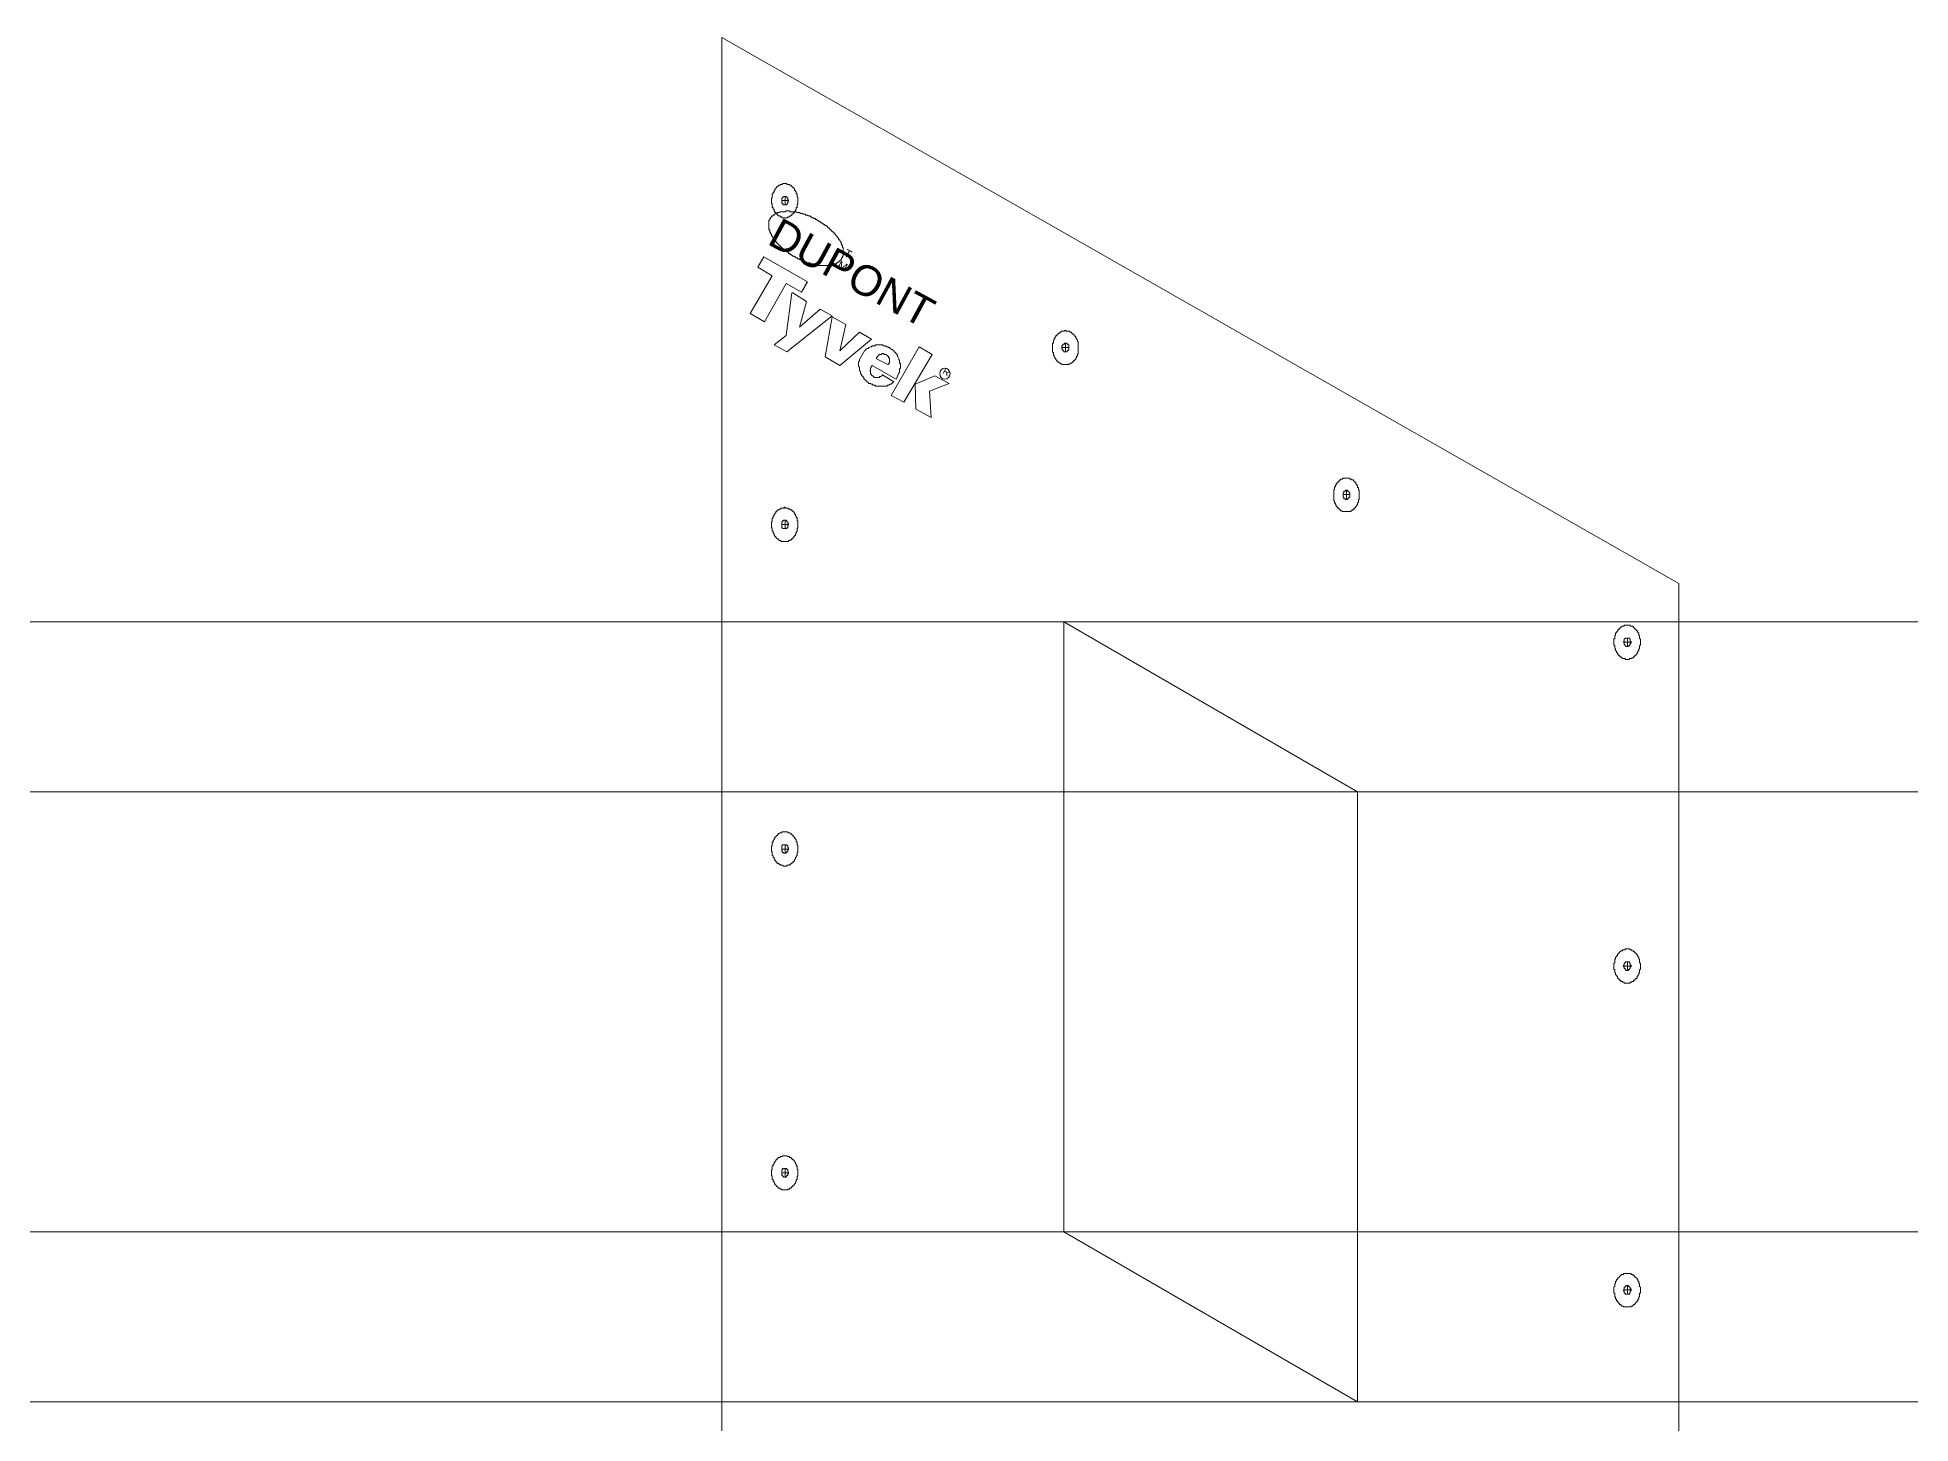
# Model space of a CAD drawing. Header units: inches. Extents: x 0 to 32.7, y -0.1 to 22.9.
# Drawn here: x 17.189 to 20.842, y 8.344 to 11.049 of the extents above; entities that cross this region are included whole.
import ezdxf

# ---------------------------------------------------------------- set-up
doc = ezdxf.new("R2010")
doc.units = ezdxf.units.IN
doc.header["$MEASUREMENT"] = 0
doc.layers.add('PDF_Geometry', color=7, linetype='Continuous', true_color=0x5d5d5d)
doc.layers.add('PDF_Text', color=7, linetype='Continuous')
doc.styles.add('PDF Arial', font='arial.ttf')
doc.styles.add('PDF Chief Blueprint', font='Chief_Blueprint.ttf')

msp = doc.modelspace()

# ---------------------------------------------------------------- linework, layer by layer
at = {"layer": 'PDF_Geometry', "color": 7, "lineweight": 18}
msp.add_lwpolyline([(20.3904, 7.0353), (20.3904, 9.9836), (18.5238, 11.0486), (18.5238, 8.1169), (20.3904, 7.0353), (20.3904, 9.5819)], dxfattribs=at)
at = {"layer": 'PDF_Geometry', "lineweight": 18}
for points in [[(18.6471, 10.7636), (18.6488, 10.7636), (18.6504, 10.7636), (18.6504, 10.7619), (18.6521, 10.7619), (18.6538, 10.7619), (18.6554, 10.7619), (18.6554, 10.7603), (18.6571, 10.7603), (18.6588, 10.7603), (18.6588, 10.7586), (18.6604, 10.7586), (18.6604, 10.7569), (18.6621, 10.7569), (18.6621, 10.7553), (18.6638, 10.7553), (18.6638, 10.7536), (18.6654, 10.7536), (18.6654, 10.7519), (18.6654, 10.7503), (18.6671, 10.7503), (18.6671, 10.7486), (18.6688, 10.7469), (18.6688, 10.7453), (18.6688, 10.7436), (18.6704, 10.7436), (18.6704, 10.7419), (18.6704, 10.7403), (18.6704, 10.7386), (18.6704, 10.7369), (18.6721, 10.7369), (18.6721, 10.7353), (18.6721, 10.7336), (18.6721, 10.7319), (18.6721, 10.7303), (18.6721, 10.7286), (18.6721, 10.7269), (18.6721, 10.7253), (18.6721, 10.7236), (18.6704, 10.7236), (18.6704, 10.7219), (18.6704, 10.7203), (18.6704, 10.7186), (18.6704, 10.7169), (18.6688, 10.7169), (18.6688, 10.7153), (18.6688, 10.7136), (18.6671, 10.7119), (18.6671, 10.7103), (18.6654, 10.7086), (18.6654, 10.7069), (18.6638, 10.7069), (18.6638, 10.7053), (18.6621, 10.7053), (18.6621, 10.7036), (18.6604, 10.7036), (18.6604, 10.7019), (18.6588, 10.7019), (18.6588, 10.7003), (18.6571, 10.7003), (18.6554, 10.6986), (18.6538, 10.6986), (18.6521, 10.6986), (18.6521, 10.6969), (18.6504, 10.6969), (18.6488, 10.6969), (18.6471, 10.6969), (18.6454, 10.6969), (18.6438, 10.6969), (18.6421, 10.6969), (18.6404, 10.6969), (18.6404, 10.6986), (18.6388, 10.6986), (18.6371, 10.6986), (18.6371, 10.7003), (18.6354, 10.7003), (18.6338, 10.7003), (18.6338, 10.7019), (18.6321, 10.7019), (18.6321, 10.7036), (18.6304, 10.7036), (18.6304, 10.7053), (18.6288, 10.7053), (18.6288, 10.7069), (18.6271, 10.7069), (18.6271, 10.7086), (18.6254, 10.7103), (18.6254, 10.7119), (18.6254, 10.7136), (18.6238, 10.7136), (18.6238, 10.7153), (18.6238, 10.7169), (18.6221, 10.7169), (18.6221, 10.7186), (18.6221, 10.7203), (18.6221, 10.7219), (18.6221, 10.7236), (18.6204, 10.7253), (18.6204, 10.7269), (18.6204, 10.7286), (18.6204, 10.7303), (18.6204, 10.7319), (18.6204, 10.7336), (18.6204, 10.7353), (18.6221, 10.7353), (18.6221, 10.7369), (18.6221, 10.7386), (18.6221, 10.7403), (18.6221, 10.7419), (18.6221, 10.7436), (18.6238, 10.7436), (18.6238, 10.7453), (18.6238, 10.7469), (18.6254, 10.7469), (18.6254, 10.7486), (18.6254, 10.7503), (18.6271, 10.7503), (18.6271, 10.7519), (18.6288, 10.7536), (18.6288, 10.7553), (18.6304, 10.7553), (18.6304, 10.7569), (18.6321, 10.7569), (18.6321, 10.7586), (18.6338, 10.7586), (18.6354, 10.7603), (18.6371, 10.7603), (18.6371, 10.7619), (18.6388, 10.7619), (18.6404, 10.7619), (18.6421, 10.7619), (18.6421, 10.7636), (18.6438, 10.7636), (18.6454, 10.7636)], [(19.1938, 10.4769), (19.1954, 10.4769), (19.1954, 10.4753), (19.1971, 10.4753), (19.1988, 10.4753), (19.2004, 10.4753), (19.2021, 10.4753), (19.2021, 10.4736), (19.2038, 10.4736), (19.2054, 10.4736), (19.2054, 10.4719), (19.2071, 10.4719), (19.2071, 10.4703), (19.2088, 10.4703), (19.2104, 10.4686), (19.2121, 10.4669), (19.2121, 10.4653), (19.2138, 10.4653), (19.2138, 10.4636), (19.2138, 10.4619), (19.2154, 10.4619), (19.2154, 10.4603), (19.2171, 10.4586), (19.2171, 10.4569), (19.2171, 10.4553), (19.2188, 10.4553), (19.2188, 10.4536), (19.2188, 10.4519), (19.2188, 10.4503), (19.2188, 10.4486), (19.2188, 10.4469), (19.2188, 10.4453), (19.2188, 10.4436), (19.2188, 10.4419), (19.2188, 10.4403), (19.2188, 10.4386), (19.2188, 10.4369), (19.2188, 10.4353), (19.2188, 10.4336), (19.2188, 10.4319), (19.2171, 10.4303), (19.2171, 10.4286), (19.2171, 10.4269), (19.2154, 10.4269), (19.2154, 10.4253), (19.2154, 10.4236), (19.2138, 10.4236), (19.2138, 10.4219), (19.2138, 10.4203), (19.2121, 10.4203), (19.2121, 10.4186), (19.2104, 10.4186), (19.2104, 10.4169), (19.2088, 10.4169), (19.2088, 10.4153), (19.2071, 10.4153), (19.2071, 10.4136), (19.2054, 10.4136), (19.2038, 10.4119), (19.2021, 10.4119), (19.2004, 10.4119), (19.2004, 10.4103), (19.1988, 10.4103), (19.1971, 10.4103), (19.1954, 10.4103), (19.1938, 10.4103), (19.1921, 10.4103), (19.1904, 10.4103), (19.1888, 10.4103), (19.1871, 10.4103), (19.1871, 10.4119), (19.1854, 10.4119), (19.1838, 10.4119), (19.1838, 10.4136), (19.1821, 10.4136), (19.1804, 10.4153), (19.1788, 10.4153), (19.1788, 10.4169), (19.1771, 10.4169), (19.1771, 10.4186), (19.1754, 10.4203), (19.1754, 10.4219), (19.1738, 10.4219), (19.1738, 10.4236), (19.1721, 10.4253), (19.1721, 10.4269), (19.1721, 10.4286), (19.1704, 10.4286), (19.1704, 10.4303), (19.1704, 10.4319), (19.1704, 10.4336), (19.1688, 10.4353), (19.1688, 10.4369), (19.1688, 10.4386), (19.1688, 10.4403), (19.1688, 10.4419), (19.1688, 10.4436), (19.1688, 10.4453), (19.1688, 10.4469), (19.1688, 10.4486), (19.1688, 10.4503), (19.1688, 10.4519), (19.1704, 10.4519), (19.1704, 10.4536), (19.1704, 10.4553), (19.1704, 10.4569), (19.1721, 10.4586), (19.1721, 10.4603), (19.1721, 10.4619), (19.1738, 10.4619), (19.1738, 10.4636), (19.1754, 10.4653), (19.1754, 10.4669), (19.1771, 10.4669), (19.1771, 10.4686), (19.1788, 10.4686), (19.1788, 10.4703), (19.1804, 10.4703), (19.1804, 10.4719), (19.1821, 10.4719), (19.1838, 10.4736), (19.1854, 10.4736), (19.1854, 10.4753), (19.1871, 10.4753), (19.1888, 10.4753), (19.1904, 10.4753), (19.1921, 10.4753), (19.1921, 10.4769)], [(19.7421, 10.1886), (19.7438, 10.1886), (19.7454, 10.1886), (19.7471, 10.1886), (19.7488, 10.1886), (19.7488, 10.1869), (19.7504, 10.1869), (19.7521, 10.1869), (19.7521, 10.1853), (19.7538, 10.1853), (19.7554, 10.1853), (19.7554, 10.1836), (19.7571, 10.1836), (19.7571, 10.1819), (19.7588, 10.1819), (19.7588, 10.1803), (19.7604, 10.1803), (19.7604, 10.1786), (19.7604, 10.1769), (19.7621, 10.1769), (19.7621, 10.1753), (19.7638, 10.1736), (19.7638, 10.1719), (19.7638, 10.1703), (19.7654, 10.1703), (19.7654, 10.1686), (19.7654, 10.1669), (19.7654, 10.1653), (19.7671, 10.1653), (19.7671, 10.1636), (19.7671, 10.1619), (19.7671, 10.1603), (19.7671, 10.1586), (19.7671, 10.1569), (19.7671, 10.1553), (19.7671, 10.1536), (19.7671, 10.1519), (19.7671, 10.1503), (19.7671, 10.1486), (19.7671, 10.1469), (19.7654, 10.1469), (19.7654, 10.1453), (19.7654, 10.1436), (19.7654, 10.1419), (19.7638, 10.1403), (19.7638, 10.1386), (19.7638, 10.1369), (19.7621, 10.1369), (19.7621, 10.1353), (19.7604, 10.1336), (19.7604, 10.1319), (19.7588, 10.1319), (19.7588, 10.1303), (19.7571, 10.1303), (19.7571, 10.1286), (19.7554, 10.1286), (19.7554, 10.1269), (19.7538, 10.1269), (19.7521, 10.1253), (19.7504, 10.1253), (19.7504, 10.1236), (19.7488, 10.1236), (19.7471, 10.1236), (19.7454, 10.1236), (19.7438, 10.1236), (19.7421, 10.1236), (19.7404, 10.1236), (19.7388, 10.1236), (19.7371, 10.1236), (19.7354, 10.1236), (19.7338, 10.1236), (19.7338, 10.1253), (19.7321, 10.1253), (19.7304, 10.1253), (19.7304, 10.1269), (19.7288, 10.1269), (19.7288, 10.1286), (19.7271, 10.1286), (19.7271, 10.1303), (19.7254, 10.1303), (19.7254, 10.1319), (19.7238, 10.1319), (19.7238, 10.1336), (19.7221, 10.1336), (19.7221, 10.1353), (19.7221, 10.1369), (19.7204, 10.1369), (19.7204, 10.1386), (19.7204, 10.1403), (19.7188, 10.1403), (19.7188, 10.1419), (19.7188, 10.1436), (19.7171, 10.1453), (19.7171, 10.1469), (19.7171, 10.1486), (19.7171, 10.1503), (19.7171, 10.1519), (19.7171, 10.1536), (19.7171, 10.1553), (19.7171, 10.1569), (19.7171, 10.1586), (19.7171, 10.1603), (19.7171, 10.1619), (19.7171, 10.1636), (19.7171, 10.1653), (19.7171, 10.1669), (19.7188, 10.1669), (19.7188, 10.1686), (19.7188, 10.1703), (19.7188, 10.1719), (19.7204, 10.1719), (19.7204, 10.1736), (19.7204, 10.1753), (19.7221, 10.1753), (19.7221, 10.1769), (19.7221, 10.1786), (19.7238, 10.1786), (19.7238, 10.1803), (19.7254, 10.1803), (19.7254, 10.1819), (19.7271, 10.1819), (19.7271, 10.1836), (19.7288, 10.1836), (19.7288, 10.1853), (19.7304, 10.1853), (19.7304, 10.1869), (19.7321, 10.1869), (19.7338, 10.1869), (19.7354, 10.1886), (19.7371, 10.1886), (19.7388, 10.1886), (19.7404, 10.1886)], [(18.6471, 10.1319), (18.6471, 10.1303), (18.6488, 10.1303), (18.6504, 10.1303), (18.6521, 10.1303), (18.6538, 10.1303), (18.6538, 10.1286), (18.6554, 10.1286), (18.6571, 10.1286), (18.6571, 10.1269), (18.6588, 10.1269), (18.6604, 10.1269), (18.6604, 10.1253), (18.6621, 10.1253), (18.6621, 10.1236), (18.6638, 10.1236), (18.6638, 10.1219), (18.6654, 10.1203), (18.6654, 10.1186), (18.6671, 10.1186), (18.6671, 10.1169), (18.6671, 10.1153), (18.6688, 10.1153), (18.6688, 10.1136), (18.6688, 10.1119), (18.6704, 10.1119), (18.6704, 10.1103), (18.6704, 10.1086), (18.6704, 10.1069), (18.6704, 10.1053), (18.6721, 10.1053), (18.6721, 10.1036), (18.6721, 10.1019), (18.6721, 10.1003), (18.6721, 10.0986), (18.6721, 10.0969), (18.6721, 10.0953), (18.6721, 10.0936), (18.6721, 10.0919), (18.6704, 10.0903), (18.6704, 10.0886), (18.6704, 10.0869), (18.6704, 10.0853), (18.6688, 10.0836), (18.6688, 10.0819), (18.6688, 10.0803), (18.6671, 10.0803), (18.6671, 10.0786), (18.6671, 10.0769), (18.6654, 10.0769), (18.6654, 10.0753), (18.6638, 10.0753), (18.6638, 10.0736), (18.6621, 10.0719), (18.6621, 10.0703), (18.6604, 10.0703), (18.6588, 10.0686), (18.6571, 10.0686), (18.6571, 10.0669), (18.6554, 10.0669), (18.6538, 10.0669), (18.6538, 10.0653), (18.6521, 10.0653), (18.6504, 10.0653), (18.6488, 10.0653), (18.6471, 10.0653), (18.6454, 10.0653), (18.6438, 10.0653), (18.6421, 10.0653), (18.6404, 10.0653), (18.6388, 10.0653), (18.6388, 10.0669), (18.6371, 10.0669), (18.6354, 10.0669), (18.6354, 10.0686), (18.6338, 10.0686), (18.6338, 10.0703), (18.6321, 10.0703), (18.6304, 10.0719), (18.6288, 10.0736), (18.6288, 10.0753), (18.6271, 10.0753), (18.6271, 10.0769), (18.6254, 10.0769), (18.6254, 10.0786), (18.6254, 10.0803), (18.6238, 10.0819), (18.6238, 10.0836), (18.6238, 10.0853), (18.6221, 10.0853), (18.6221, 10.0869), (18.6221, 10.0886), (18.6221, 10.0903), (18.6221, 10.0919), (18.6204, 10.0919), (18.6204, 10.0936), (18.6204, 10.0953), (18.6204, 10.0969), (18.6204, 10.0986), (18.6204, 10.1003), (18.6204, 10.1019), (18.6204, 10.1036), (18.6221, 10.1036), (18.6221, 10.1053), (18.6221, 10.1069), (18.6221, 10.1086), (18.6221, 10.1103), (18.6238, 10.1119), (18.6238, 10.1136), (18.6238, 10.1153), (18.6254, 10.1153), (18.6254, 10.1169), (18.6254, 10.1186), (18.6271, 10.1186), (18.6271, 10.1203), (18.6288, 10.1203), (18.6288, 10.1219), (18.6288, 10.1236), (18.6304, 10.1236), (18.6304, 10.1253), (18.6321, 10.1253), (18.6338, 10.1269), (18.6354, 10.1269), (18.6354, 10.1286), (18.6371, 10.1286), (18.6388, 10.1286), (18.6388, 10.1303), (18.6404, 10.1303), (18.6421, 10.1303), (18.6438, 10.1303), (18.6454, 10.1303), (18.6454, 10.1319)], [(20.2904, 9.9019), (20.2921, 9.9019), (20.2938, 9.9019), (20.2954, 9.9019), (20.2954, 9.9003), (20.2971, 9.9003), (20.2988, 9.9003), (20.3004, 9.9003), (20.3004, 9.8986), (20.3021, 9.8986), (20.3021, 9.8969), (20.3038, 9.8969), (20.3038, 9.8953), (20.3054, 9.8953), (20.3054, 9.8936), (20.3071, 9.8936), (20.3071, 9.8919), (20.3088, 9.8919), (20.3088, 9.8903), (20.3104, 9.8886), (20.3104, 9.8869), (20.3121, 9.8869), (20.3121, 9.8853), (20.3121, 9.8836), (20.3121, 9.8819), (20.3138, 9.8819), (20.3138, 9.8803), (20.3138, 9.8786), (20.3138, 9.8769), (20.3138, 9.8753), (20.3154, 9.8753), (20.3154, 9.8736), (20.3154, 9.8719), (20.3154, 9.8703), (20.3154, 9.8686), (20.3154, 9.8669), (20.3154, 9.8653), (20.3154, 9.8636), (20.3138, 9.8619), (20.3138, 9.8603), (20.3138, 9.8586), (20.3138, 9.8569), (20.3121, 9.8553), (20.3121, 9.8536), (20.3121, 9.8519), (20.3104, 9.8519), (20.3104, 9.8503), (20.3104, 9.8486), (20.3088, 9.8486), (20.3088, 9.8469), (20.3088, 9.8453), (20.3071, 9.8453), (20.3071, 9.8436), (20.3054, 9.8436), (20.3054, 9.8419), (20.3038, 9.8419), (20.3038, 9.8403), (20.3021, 9.8403), (20.3021, 9.8386), (20.3004, 9.8386), (20.2988, 9.8386), (20.2988, 9.8369), (20.2971, 9.8369), (20.2954, 9.8369), (20.2938, 9.8369), (20.2938, 9.8353), (20.2921, 9.8353), (20.2904, 9.8353), (20.2888, 9.8353), (20.2871, 9.8353), (20.2854, 9.8353), (20.2854, 9.8369), (20.2838, 9.8369), (20.2821, 9.8369), (20.2804, 9.8369), (20.2804, 9.8386), (20.2788, 9.8386), (20.2771, 9.8403), (20.2754, 9.8403), (20.2754, 9.8419), (20.2738, 9.8419), (20.2738, 9.8436), (20.2721, 9.8436), (20.2721, 9.8453), (20.2704, 9.8453), (20.2704, 9.8469), (20.2704, 9.8486), (20.2688, 9.8486), (20.2688, 9.8503), (20.2688, 9.8519), (20.2671, 9.8519), (20.2671, 9.8536), (20.2671, 9.8553), (20.2654, 9.8569), (20.2654, 9.8586), (20.2654, 9.8603), (20.2654, 9.8619), (20.2638, 9.8636), (20.2638, 9.8653), (20.2638, 9.8669), (20.2638, 9.8686), (20.2638, 9.8703), (20.2638, 9.8719), (20.2638, 9.8736), (20.2638, 9.8753), (20.2654, 9.8753), (20.2654, 9.8769), (20.2654, 9.8786), (20.2654, 9.8803), (20.2654, 9.8819), (20.2671, 9.8819), (20.2671, 9.8836), (20.2671, 9.8853), (20.2671, 9.8869), (20.2688, 9.8869), (20.2688, 9.8886), (20.2704, 9.8903), (20.2704, 9.8919), (20.2721, 9.8919), (20.2721, 9.8936), (20.2738, 9.8936), (20.2738, 9.8953), (20.2754, 9.8953), (20.2754, 9.8969), (20.2771, 9.8969), (20.2771, 9.8986), (20.2788, 9.8986), (20.2804, 9.9003), (20.2821, 9.9003), (20.2838, 9.9003), (20.2838, 9.9019), (20.2854, 9.9019), (20.2871, 9.9019), (20.2888, 9.9019)], [(18.6471, 9.4986), (18.6488, 9.4986), (18.6504, 9.4986), (18.6521, 9.4986), (18.6521, 9.4969), (18.6538, 9.4969), (18.6554, 9.4969), (18.6571, 9.4969), (18.6571, 9.4953), (18.6588, 9.4953), (18.6588, 9.4936), (18.6604, 9.4936), (18.6621, 9.4919), (18.6621, 9.4903), (18.6638, 9.4903), (18.6638, 9.4886), (18.6654, 9.4886), (18.6654, 9.4869), (18.6671, 9.4853), (18.6671, 9.4836), (18.6688, 9.4836), (18.6688, 9.4819), (18.6688, 9.4803), (18.6704, 9.4786), (18.6704, 9.4769), (18.6704, 9.4753), (18.6704, 9.4736), (18.6721, 9.4719), (18.6721, 9.4703), (18.6721, 9.4686), (18.6721, 9.4669), (18.6721, 9.4653), (18.6721, 9.4636), (18.6721, 9.4619), (18.6721, 9.4603), (18.6721, 9.4586), (18.6704, 9.4586), (18.6704, 9.4569), (18.6704, 9.4553), (18.6704, 9.4536), (18.6704, 9.4519), (18.6688, 9.4519), (18.6688, 9.4503), (18.6688, 9.4486), (18.6671, 9.4486), (18.6671, 9.4469), (18.6671, 9.4453), (18.6654, 9.4453), (18.6654, 9.4436), (18.6654, 9.4419), (18.6638, 9.4419), (18.6638, 9.4403), (18.6621, 9.4403), (18.6621, 9.4386), (18.6604, 9.4386), (18.6604, 9.4369), (18.6588, 9.4369), (18.6571, 9.4353), (18.6554, 9.4353), (18.6554, 9.4336), (18.6538, 9.4336), (18.6521, 9.4336), (18.6504, 9.4336), (18.6504, 9.4319), (18.6488, 9.4319), (18.6471, 9.4319), (18.6454, 9.4319), (18.6438, 9.4319), (18.6421, 9.4336), (18.6404, 9.4336), (18.6388, 9.4336), (18.6371, 9.4353), (18.6354, 9.4353), (18.6354, 9.4369), (18.6338, 9.4369), (18.6321, 9.4369), (18.6321, 9.4386), (18.6304, 9.4386), (18.6304, 9.4403), (18.6288, 9.4403), (18.6288, 9.4419), (18.6271, 9.4436), (18.6271, 9.4453), (18.6254, 9.4453), (18.6254, 9.4469), (18.6254, 9.4486), (18.6238, 9.4486), (18.6238, 9.4503), (18.6238, 9.4519), (18.6221, 9.4536), (18.6221, 9.4553), (18.6221, 9.4569), (18.6221, 9.4586), (18.6221, 9.4603), (18.6204, 9.4603), (18.6204, 9.4619), (18.6204, 9.4636), (18.6204, 9.4653), (18.6204, 9.4669), (18.6204, 9.4686), (18.6204, 9.4703), (18.6221, 9.4719), (18.6221, 9.4736), (18.6221, 9.4753), (18.6221, 9.4769), (18.6221, 9.4786), (18.6238, 9.4786), (18.6238, 9.4803), (18.6238, 9.4819), (18.6254, 9.4836), (18.6254, 9.4853), (18.6271, 9.4869), (18.6271, 9.4886), (18.6288, 9.4886), (18.6288, 9.4903), (18.6304, 9.4903), (18.6304, 9.4919), (18.6321, 9.4919), (18.6321, 9.4936), (18.6338, 9.4936), (18.6338, 9.4953), (18.6354, 9.4953), (18.6371, 9.4969), (18.6388, 9.4969), (18.6404, 9.4969), (18.6404, 9.4986), (18.6421, 9.4986), (18.6438, 9.4986), (18.6454, 9.4986)], [(20.2904, 9.2703), (20.2921, 9.2703), (20.2938, 9.2703), (20.2954, 9.2686), (20.2971, 9.2686), (20.2988, 9.2686), (20.2988, 9.2669), (20.3004, 9.2669), (20.3021, 9.2669), (20.3021, 9.2653), (20.3038, 9.2653), (20.3038, 9.2636), (20.3054, 9.2636), (20.3054, 9.2619), (20.3071, 9.2619), (20.3071, 9.2603), (20.3088, 9.2603), (20.3088, 9.2586), (20.3088, 9.2569), (20.3104, 9.2569), (20.3104, 9.2553), (20.3121, 9.2536), (20.3121, 9.2519), (20.3121, 9.2503), (20.3138, 9.2503), (20.3138, 9.2486), (20.3138, 9.2469), (20.3138, 9.2453), (20.3138, 9.2436), (20.3154, 9.2419), (20.3154, 9.2403), (20.3154, 9.2386), (20.3154, 9.2369), (20.3154, 9.2353), (20.3154, 9.2336), (20.3154, 9.2319), (20.3154, 9.2303), (20.3138, 9.2303), (20.3138, 9.2286), (20.3138, 9.2269), (20.3138, 9.2253), (20.3138, 9.2236), (20.3121, 9.2236), (20.3121, 9.2219), (20.3121, 9.2203), (20.3104, 9.2186), (20.3104, 9.2169), (20.3088, 9.2169), (20.3088, 9.2153), (20.3088, 9.2136), (20.3071, 9.2136), (20.3071, 9.2119), (20.3054, 9.2119), (20.3054, 9.2103), (20.3038, 9.2103), (20.3038, 9.2086), (20.3021, 9.2086), (20.3021, 9.2069), (20.3004, 9.2069), (20.2988, 9.2069), (20.2988, 9.2053), (20.2971, 9.2053), (20.2954, 9.2053), (20.2954, 9.2036), (20.2938, 9.2036), (20.2921, 9.2036), (20.2904, 9.2036), (20.2888, 9.2036), (20.2871, 9.2036), (20.2854, 9.2036), (20.2838, 9.2036), (20.2838, 9.2053), (20.2821, 9.2053), (20.2804, 9.2053), (20.2804, 9.2069), (20.2788, 9.2069), (20.2771, 9.2069), (20.2771, 9.2086), (20.2754, 9.2086), (20.2754, 9.2103), (20.2738, 9.2103), (20.2738, 9.2119), (20.2721, 9.2119), (20.2721, 9.2136), (20.2704, 9.2136), (20.2704, 9.2153), (20.2704, 9.2169), (20.2688, 9.2169), (20.2688, 9.2186), (20.2671, 9.2203), (20.2671, 9.2219), (20.2671, 9.2236), (20.2654, 9.2236), (20.2654, 9.2253), (20.2654, 9.2269), (20.2654, 9.2286), (20.2654, 9.2303), (20.2638, 9.2303), (20.2638, 9.2319), (20.2638, 9.2336), (20.2638, 9.2353), (20.2638, 9.2369), (20.2638, 9.2386), (20.2638, 9.2403), (20.2638, 9.2419), (20.2654, 9.2436), (20.2654, 9.2453), (20.2654, 9.2469), (20.2654, 9.2486), (20.2654, 9.2503), (20.2671, 9.2503), (20.2671, 9.2519), (20.2671, 9.2536), (20.2688, 9.2553), (20.2688, 9.2569), (20.2704, 9.2569), (20.2704, 9.2586), (20.2704, 9.2603), (20.2721, 9.2603), (20.2721, 9.2619), (20.2738, 9.2619), (20.2738, 9.2636), (20.2754, 9.2636), (20.2754, 9.2653), (20.2771, 9.2653), (20.2771, 9.2669), (20.2788, 9.2669), (20.2804, 9.2669), (20.2804, 9.2686), (20.2821, 9.2686), (20.2838, 9.2686), (20.2854, 9.2686), (20.2854, 9.2703), (20.2871, 9.2703), (20.2888, 9.2703)], [(18.6471, 8.8669), (18.6488, 8.8669), (18.6504, 8.8669), (18.6521, 8.8653), (18.6538, 8.8653), (18.6554, 8.8653), (18.6554, 8.8636), (18.6571, 8.8636), (18.6588, 8.8636), (18.6588, 8.8619), (18.6604, 8.8619), (18.6604, 8.8603), (18.6621, 8.8603), (18.6621, 8.8586), (18.6638, 8.8586), (18.6638, 8.8569), (18.6654, 8.8569), (18.6654, 8.8553), (18.6671, 8.8536), (18.6671, 8.8519), (18.6688, 8.8503), (18.6688, 8.8486), (18.6688, 8.8469), (18.6704, 8.8469), (18.6704, 8.8453), (18.6704, 8.8436), (18.6704, 8.8419), (18.6704, 8.8403), (18.6721, 8.8403), (18.6721, 8.8386), (18.6721, 8.8369), (18.6721, 8.8353), (18.6721, 8.8336), (18.6721, 8.8319), (18.6721, 8.8303), (18.6721, 8.8286), (18.6721, 8.8269), (18.6704, 8.8269), (18.6704, 8.8253), (18.6704, 8.8236), (18.6704, 8.8219), (18.6704, 8.8203), (18.6688, 8.8203), (18.6688, 8.8186), (18.6688, 8.8169), (18.6671, 8.8153), (18.6671, 8.8136), (18.6654, 8.8119), (18.6654, 8.8103), (18.6638, 8.8103), (18.6638, 8.8086), (18.6621, 8.8086), (18.6621, 8.8069), (18.6604, 8.8069), (18.6604, 8.8053), (18.6588, 8.8053), (18.6588, 8.8036), (18.6571, 8.8036), (18.6554, 8.8036), (18.6554, 8.8019), (18.6538, 8.8019), (18.6521, 8.8019), (18.6521, 8.8003), (18.6504, 8.8003), (18.6488, 8.8003), (18.6471, 8.8003), (18.6454, 8.8003), (18.6438, 8.8003), (18.6421, 8.8003), (18.6404, 8.8003), (18.6404, 8.8019), (18.6388, 8.8019), (18.6371, 8.8019), (18.6371, 8.8036), (18.6354, 8.8036), (18.6338, 8.8036), (18.6338, 8.8053), (18.6321, 8.8053), (18.6321, 8.8069), (18.6304, 8.8069), (18.6304, 8.8086), (18.6288, 8.8086), (18.6288, 8.8103), (18.6271, 8.8103), (18.6271, 8.8119), (18.6271, 8.8136), (18.6254, 8.8136), (18.6254, 8.8153), (18.6254, 8.8169), (18.6238, 8.8169), (18.6238, 8.8186), (18.6238, 8.8203), (18.6221, 8.8203), (18.6221, 8.8219), (18.6221, 8.8236), (18.6221, 8.8253), (18.6221, 8.8269), (18.6204, 8.8286), (18.6204, 8.8303), (18.6204, 8.8319), (18.6204, 8.8336), (18.6204, 8.8353), (18.6204, 8.8369), (18.6204, 8.8386), (18.6221, 8.8403), (18.6221, 8.8419), (18.6221, 8.8436), (18.6221, 8.8453), (18.6221, 8.8469), (18.6238, 8.8469), (18.6238, 8.8486), (18.6238, 8.8503), (18.6254, 8.8503), (18.6254, 8.8519), (18.6254, 8.8536), (18.6271, 8.8536), (18.6271, 8.8553), (18.6288, 8.8569), (18.6288, 8.8586), (18.6304, 8.8586), (18.6304, 8.8603), (18.6321, 8.8603), (18.6321, 8.8619), (18.6338, 8.8619), (18.6338, 8.8636), (18.6354, 8.8636), (18.6371, 8.8636), (18.6371, 8.8653), (18.6388, 8.8653), (18.6404, 8.8653), (18.6421, 8.8653), (18.6421, 8.8669), (18.6438, 8.8669), (18.6454, 8.8669)], [(20.2904, 8.6369), (20.2921, 8.6369), (20.2938, 8.6369), (20.2954, 8.6369), (20.2971, 8.6369), (20.2971, 8.6353), (20.2988, 8.6353), (20.3004, 8.6353), (20.3004, 8.6336), (20.3021, 8.6336), (20.3038, 8.6319), (20.3054, 8.6303), (20.3071, 8.6286), (20.3088, 8.6269), (20.3088, 8.6253), (20.3104, 8.6253), (20.3104, 8.6236), (20.3104, 8.6219), (20.3121, 8.6219), (20.3121, 8.6203), (20.3121, 8.6186), (20.3138, 8.6169), (20.3138, 8.6153), (20.3138, 8.6136), (20.3138, 8.6119), (20.3154, 8.6103), (20.3154, 8.6086), (20.3154, 8.6069), (20.3154, 8.6053), (20.3154, 8.6036), (20.3154, 8.6019), (20.3154, 8.6003), (20.3154, 8.5986), (20.3138, 8.5986), (20.3138, 8.5969), (20.3138, 8.5953), (20.3138, 8.5936), (20.3138, 8.5919), (20.3121, 8.5919), (20.3121, 8.5903), (20.3121, 8.5886), (20.3121, 8.5869), (20.3104, 8.5869), (20.3104, 8.5853), (20.3104, 8.5836), (20.3088, 8.5836), (20.3088, 8.5819), (20.3071, 8.5819), (20.3071, 8.5803), (20.3054, 8.5786), (20.3038, 8.5769), (20.3021, 8.5769), (20.3021, 8.5753), (20.3004, 8.5753), (20.3004, 8.5736), (20.2988, 8.5736), (20.2971, 8.5736), (20.2971, 8.5719), (20.2954, 8.5719), (20.2938, 8.5719), (20.2921, 8.5719), (20.2904, 8.5719), (20.2888, 8.5719), (20.2871, 8.5719), (20.2854, 8.5719), (20.2838, 8.5719), (20.2821, 8.5719), (20.2821, 8.5736), (20.2804, 8.5736), (20.2788, 8.5736), (20.2788, 8.5753), (20.2771, 8.5753), (20.2771, 8.5769), (20.2754, 8.5769), (20.2738, 8.5786), (20.2721, 8.5803), (20.2721, 8.5819), (20.2704, 8.5819), (20.2704, 8.5836), (20.2688, 8.5836), (20.2688, 8.5853), (20.2688, 8.5869), (20.2671, 8.5869), (20.2671, 8.5886), (20.2671, 8.5903), (20.2671, 8.5919), (20.2654, 8.5919), (20.2654, 8.5936), (20.2654, 8.5953), (20.2654, 8.5969), (20.2654, 8.5986), (20.2638, 8.5986), (20.2638, 8.6003), (20.2638, 8.6019), (20.2638, 8.6036), (20.2638, 8.6053), (20.2638, 8.6069), (20.2638, 8.6086), (20.2638, 8.6103), (20.2654, 8.6119), (20.2654, 8.6136), (20.2654, 8.6153), (20.2654, 8.6169), (20.2671, 8.6186), (20.2671, 8.6203), (20.2671, 8.6219), (20.2688, 8.6219), (20.2688, 8.6236), (20.2688, 8.6253), (20.2704, 8.6253), (20.2704, 8.6269), (20.2721, 8.6286), (20.2738, 8.6303), (20.2754, 8.6319), (20.2771, 8.6336), (20.2788, 8.6336), (20.2788, 8.6353), (20.2804, 8.6353), (20.2821, 8.6353), (20.2821, 8.6369), (20.2838, 8.6369), (20.2854, 8.6369), (20.2871, 8.6369), (20.2888, 8.6369)]]:
    msp.add_lwpolyline(points, close=True, dxfattribs=at)
at = {"layer": 'PDF_Geometry', "color": 251, "lineweight": 18, "true_color": 0x686868}
for points in [[(18.7588, 10.6186), (18.7571, 10.6186), (18.7571, 10.6169), (18.7571, 10.6153), (18.7554, 10.6153), (18.7554, 10.6136), (18.7538, 10.6136), (18.7538, 10.6119), (18.7521, 10.6119), (18.7521, 10.6103), (18.7504, 10.6103), (18.7488, 10.6086), (18.7471, 10.6086), (18.7471, 10.6069), (18.7454, 10.6069), (18.7438, 10.6069), (18.7421, 10.6053), (18.7404, 10.6053), (18.7388, 10.6053), (18.7371, 10.6053), (18.7371, 10.6036), (18.7354, 10.6036), (18.7338, 10.6036), (18.7321, 10.6036), (18.7304, 10.6036), (18.7288, 10.6036), (18.7271, 10.6036), (18.7254, 10.6036), (18.7238, 10.6036), (18.7221, 10.6036), (18.7204, 10.6036), (18.7188, 10.6036), (18.7171, 10.6036), (18.7154, 10.6036), (18.7138, 10.6036), (18.7121, 10.6036), (18.7104, 10.6036), (18.7104, 10.6053), (18.7088, 10.6053), (18.7071, 10.6053), (18.7054, 10.6053), (18.7038, 10.6053), (18.7021, 10.6069), (18.7004, 10.6069), (18.6988, 10.6069), (18.6971, 10.6069), (18.6954, 10.6086), (18.6938, 10.6086), (18.6921, 10.6086), (18.6904, 10.6086), (18.6888, 10.6103), (18.6871, 10.6103), (18.6854, 10.6119), (18.6838, 10.6119), (18.6821, 10.6119), (18.6804, 10.6136), (18.6788, 10.6136), (18.6771, 10.6153), (18.6754, 10.6153), (18.6738, 10.6169), (18.6721, 10.6169), (18.6704, 10.6186), (18.6688, 10.6186), (18.6671, 10.6203), (18.6654, 10.6203), (18.6638, 10.6219), (18.6621, 10.6219), (18.6604, 10.6236), (18.6588, 10.6236), (18.6588, 10.6253), (18.6571, 10.6253), (18.6554, 10.6269), (18.6538, 10.6269), (18.6538, 10.6286), (18.6521, 10.6303), (18.6504, 10.6303), (18.6488, 10.6319), (18.6471, 10.6336), (18.6454, 10.6336), (18.6438, 10.6353), (18.6421, 10.6369), (18.6404, 10.6386), (18.6388, 10.6403), (18.6371, 10.6419), (18.6354, 10.6419), (18.6354, 10.6436), (18.6338, 10.6453), (18.6321, 10.6469), (18.6304, 10.6486), (18.6288, 10.6503), (18.6288, 10.6519), (18.6271, 10.6519), (18.6271, 10.6536), (18.6254, 10.6536), (18.6254, 10.6553), (18.6238, 10.6569), (18.6238, 10.6586), (18.6221, 10.6603), (18.6221, 10.6619), (18.6204, 10.6619), (18.6204, 10.6636), (18.6204, 10.6653), (18.6188, 10.6653), (18.6188, 10.6669), (18.6188, 10.6686), (18.6171, 10.6686), (18.6171, 10.6703), (18.6171, 10.6719), (18.6171, 10.6736), (18.6154, 10.6736), (18.6154, 10.6753), (18.6154, 10.6769), (18.6154, 10.6786), (18.6154, 10.6803), (18.6154, 10.6819), (18.6154, 10.6836), (18.6154, 10.6853), (18.6154, 10.6869), (18.6154, 10.6886), (18.6154, 10.6903), (18.6154, 10.6919), (18.6171, 10.6919), (18.6171, 10.6936), (18.6171, 10.6953), (18.6188, 10.6953), (18.6188, 10.6969), (18.6204, 10.6986), (18.6221, 10.7003), (18.6238, 10.7003), (18.6238, 10.7019), (18.6254, 10.7019), (18.6254, 10.7036), (18.6271, 10.7036), (18.6288, 10.7053), (18.6304, 10.7053), (18.6321, 10.7069), (18.6338, 10.7069), (18.6354, 10.7069), (18.6371, 10.7086), (18.6388, 10.7086), (18.6404, 10.7086), (18.6421, 10.7086), (18.6438, 10.7086), (18.6454, 10.7086), (18.6471, 10.7086), (18.6488, 10.7103), (18.6504, 10.7103), (18.6521, 10.7103), (18.6538, 10.7103), (18.6554, 10.7103), (18.6571, 10.7086), (18.6588, 10.7086), (18.6604, 10.7086), (18.6621, 10.7086), (18.6638, 10.7086), (18.6654, 10.7086), (18.6671, 10.7086), (18.6688, 10.7086), (18.6704, 10.7069), (18.6721, 10.7069), (18.6738, 10.7069), (18.6754, 10.7069), (18.6771, 10.7053), (18.6788, 10.7053), (18.6804, 10.7053), (18.6821, 10.7036), (18.6838, 10.7036), (18.6854, 10.7036), (18.6871, 10.7036), (18.6871, 10.7019), (18.6888, 10.7019), (18.6904, 10.7019), (18.6921, 10.7003), (18.6938, 10.7003), (18.6954, 10.7003), (18.6971, 10.6986), (18.6988, 10.6986), (18.6988, 10.6969), (18.7004, 10.6969), (18.7021, 10.6969), (18.7038, 10.6953), (18.7054, 10.6953), (18.7071, 10.6936), (18.7088, 10.6936), (18.7088, 10.6919), (18.7104, 10.6919), (18.7121, 10.6903), (18.7138, 10.6903), (18.7154, 10.6886), (18.7171, 10.6869), (18.7188, 10.6869), (18.7204, 10.6853), (18.7221, 10.6853), (18.7221, 10.6836), (18.7238, 10.6836), (18.7254, 10.6819), (18.7271, 10.6819), (18.7271, 10.6803), (18.7288, 10.6803), (18.7304, 10.6786), (18.7304, 10.6769), (18.7321, 10.6769), (18.7338, 10.6753), (18.7354, 10.6736), (18.7371, 10.6736), (18.7371, 10.6719), (18.7388, 10.6703), (18.7404, 10.6703), (18.7404, 10.6686), (18.7421, 10.6686), (18.7421, 10.6669), (18.7438, 10.6669), (18.7438, 10.6653), (18.7454, 10.6636), (18.7471, 10.6619), (18.7488, 10.6603), (18.7488, 10.6586), (18.7504, 10.6586), (18.7504, 10.6569), (18.7521, 10.6553), (18.7521, 10.6536), (18.7538, 10.6536), (18.7538, 10.6519), (18.7554, 10.6503), (18.7554, 10.6486), (18.7571, 10.6469), (18.7571, 10.6453), (18.7571, 10.6436), (18.7588, 10.6436), (18.7588, 10.6419), (18.7588, 10.6403), (18.7588, 10.6386), (18.7604, 10.6386), (18.7604, 10.6369), (18.7604, 10.6353), (18.7604, 10.6336), (18.7604, 10.6319), (18.7604, 10.6303), (18.7604, 10.6286), (18.7604, 10.6269), (18.7604, 10.6253), (18.7604, 10.6236), (18.7604, 10.6219), (18.7588, 10.6219), (18.7588, 10.6203)], [(18.6471, 10.7386), (18.6488, 10.7386), (18.6504, 10.7369), (18.6521, 10.7353), (18.6521, 10.7336), (18.6521, 10.7319), (18.6538, 10.7319), (18.6538, 10.7303), (18.6538, 10.7286), (18.6521, 10.7286), (18.6521, 10.7269), (18.6521, 10.7253), (18.6504, 10.7236), (18.6504, 10.7219), (18.6488, 10.7219), (18.6471, 10.7219), (18.6454, 10.7219), (18.6438, 10.7219), (18.6438, 10.7236), (18.6421, 10.7236), (18.6421, 10.7253), (18.6404, 10.7253), (18.6404, 10.7269), (18.6404, 10.7286), (18.6404, 10.7303), (18.6404, 10.7319), (18.6404, 10.7336), (18.6404, 10.7353), (18.6421, 10.7353), (18.6421, 10.7369), (18.6438, 10.7369), (18.6438, 10.7386), (18.6454, 10.7386)], [(18.6904, 10.5719), (18.6788, 10.5519), (18.6488, 10.5686), (18.6071, 10.4936), (18.5788, 10.5103), (18.6221, 10.5836), (18.5938, 10.6003), (18.6054, 10.6203)], [(18.6621, 10.5503), (18.6888, 10.5336), (18.6754, 10.4836), (18.7154, 10.5186), (18.7388, 10.5053), (18.6504, 10.4353), (18.6254, 10.4486), (18.6488, 10.4669), (18.6604, 10.5503)], [(18.7654, 10.4886), (18.7538, 10.4369), (18.7921, 10.4736), (18.8154, 10.4603), (18.7538, 10.4086), (18.7254, 10.4253), (18.7388, 10.5036)], [(19.1938, 10.4519), (19.1954, 10.4519), (19.1971, 10.4519), (19.1971, 10.4503), (19.1988, 10.4503), (19.1988, 10.4486), (19.2004, 10.4486), (19.2004, 10.4469), (19.2004, 10.4453), (19.2004, 10.4436), (19.2004, 10.4419), (19.2004, 10.4403), (19.2004, 10.4386), (19.1988, 10.4386), (19.1988, 10.4369), (19.1971, 10.4369), (19.1971, 10.4353), (19.1954, 10.4353), (19.1938, 10.4353), (19.1921, 10.4353), (19.1904, 10.4353), (19.1904, 10.4369), (19.1888, 10.4369), (19.1888, 10.4386), (19.1888, 10.4403), (19.1871, 10.4403), (19.1871, 10.4419), (19.1871, 10.4436), (19.1871, 10.4453), (19.1871, 10.4469), (19.1888, 10.4469), (19.1888, 10.4486), (19.1888, 10.4503), (19.1904, 10.4503), (19.1921, 10.4503), (19.1921, 10.4519)], [(18.8604, 10.4353), (18.8588, 10.4369), (18.8571, 10.4386), (18.8554, 10.4403), (18.8538, 10.4403), (18.8521, 10.4419), (18.8504, 10.4436), (18.8488, 10.4436), (18.8471, 10.4453), (18.8454, 10.4453), (18.8421, 10.4469), (18.8404, 10.4469), (18.8388, 10.4469), (18.8371, 10.4486), (18.8338, 10.4486), (18.8321, 10.4486), (18.8304, 10.4486), (18.8271, 10.4486), (18.8254, 10.4486), (18.8238, 10.4486), (18.8221, 10.4469), (18.8188, 10.4469), (18.8171, 10.4469), (18.8154, 10.4453), (18.8138, 10.4453), (18.8104, 10.4436), (18.8088, 10.4419), (18.8071, 10.4419), (18.8054, 10.4403), (18.8038, 10.4386), (18.8021, 10.4369), (18.7921, 10.4203), (18.7921, 10.4186), (18.7904, 10.4153), (18.7904, 10.4136), (18.7904, 10.4119), (18.7904, 10.4086), (18.7904, 10.4069), (18.7921, 10.4053), (18.7921, 10.4019), (18.7921, 10.4003), (18.7921, 10.3986), (18.7938, 10.3969), (18.7938, 10.3936), (18.7954, 10.3919), (18.7954, 10.3903), (18.7971, 10.3886), (18.7988, 10.3869), (18.8004, 10.3853), (18.8004, 10.3819), (18.8021, 10.3819), (18.8038, 10.3803), (18.8054, 10.3786), (18.8071, 10.3769), (18.8088, 10.3753), (18.8104, 10.3736), (18.8138, 10.3736), (18.8154, 10.3719), (18.8171, 10.3719), (18.8188, 10.3703), (18.8221, 10.3703), (18.8238, 10.3686), (18.8254, 10.3686), (18.8271, 10.3686), (18.8304, 10.3686), (18.8321, 10.3686), (18.8338, 10.3686), (18.8371, 10.3686), (18.8388, 10.3686), (18.8404, 10.3686), (18.8438, 10.3686), (18.8454, 10.3686), (18.8471, 10.3703), (18.8488, 10.3703), (18.8521, 10.3719), (18.8538, 10.3719), (18.8554, 10.3736), (18.8571, 10.3753), (18.8588, 10.3769), (18.8371, 10.3903), (18.8354, 10.3886), (18.8338, 10.3869), (18.8321, 10.3869), (18.8304, 10.3853), (18.8288, 10.3853), (18.8271, 10.3853), (18.8254, 10.3853), (18.8238, 10.3853), (18.8221, 10.3853), (18.8204, 10.3853), (18.8204, 10.3869), (18.8188, 10.3869), (18.8188, 10.3886), (18.8171, 10.3886), (18.8154, 10.3903), (18.8154, 10.3919), (18.8138, 10.3919), (18.8138, 10.3936), (18.8138, 10.3953), (18.8138, 10.3969), (18.8121, 10.3986), (18.8138, 10.3986), (18.8138, 10.4003), (18.8138, 10.4019), (18.8138, 10.4036), (18.8171, 10.4086), (18.8638, 10.3819), (18.8688, 10.3936), (18.8704, 10.3953), (18.8704, 10.3969), (18.8704, 10.3986), (18.8704, 10.4019), (18.8721, 10.4036), (18.8721, 10.4053), (18.8721, 10.4086), (18.8721, 10.4103), (18.8721, 10.4119), (18.8704, 10.4136), (18.8704, 10.4169), (18.8704, 10.4186), (18.8688, 10.4203), (18.8688, 10.4219), (18.8671, 10.4253), (18.8671, 10.4269), (18.8654, 10.4286), (18.8654, 10.4303), (18.8638, 10.4319), (18.8621, 10.4336)], [(18.8254, 10.4219), (18.8471, 10.4103), (18.8488, 10.4103), (18.8488, 10.4119), (18.8504, 10.4136), (18.8504, 10.4153), (18.8504, 10.4169), (18.8504, 10.4186), (18.8504, 10.4203), (18.8504, 10.4219), (18.8504, 10.4236), (18.8488, 10.4236), (18.8488, 10.4253), (18.8488, 10.4269), (18.8471, 10.4269), (18.8454, 10.4286), (18.8438, 10.4303), (18.8421, 10.4303), (18.8404, 10.4303), (18.8388, 10.4319), (18.8371, 10.4319), (18.8354, 10.4319), (18.8354, 10.4303), (18.8338, 10.4303), (18.8321, 10.4303), (18.8304, 10.4303), (18.8304, 10.4286), (18.8288, 10.4286), (18.8288, 10.4269), (18.8271, 10.4269), (18.8271, 10.4253), (18.8254, 10.4236)], [(18.9338, 10.4303), (18.8788, 10.3369), (18.8538, 10.3503), (18.9088, 10.4453)], [(18.9388, 10.3886), (18.9671, 10.3736), (18.9288, 10.3586), (18.9321, 10.3069), (18.9021, 10.3236), (18.9004, 10.3719)], [(19.7421, 10.1653), (19.7438, 10.1653), (19.7438, 10.1636), (19.7454, 10.1636), (19.7471, 10.1619), (19.7471, 10.1603), (19.7488, 10.1603), (19.7488, 10.1586), (19.7488, 10.1569), (19.7488, 10.1553), (19.7488, 10.1536), (19.7488, 10.1519), (19.7471, 10.1519), (19.7471, 10.1503), (19.7454, 10.1503), (19.7454, 10.1486), (19.7438, 10.1486), (19.7438, 10.1469), (19.7421, 10.1469), (19.7404, 10.1469), (19.7404, 10.1486), (19.7388, 10.1486), (19.7371, 10.1486), (19.7371, 10.1503), (19.7371, 10.1519), (19.7354, 10.1519), (19.7354, 10.1536), (19.7354, 10.1553), (19.7354, 10.1569), (19.7354, 10.1586), (19.7354, 10.1603), (19.7371, 10.1603), (19.7371, 10.1619), (19.7371, 10.1636), (19.7388, 10.1636), (19.7404, 10.1636), (19.7404, 10.1653)], [(18.6471, 10.1069), (18.6488, 10.1069), (18.6488, 10.1053), (18.6504, 10.1053), (18.6504, 10.1036), (18.6521, 10.1036), (18.6521, 10.1019), (18.6521, 10.1003), (18.6538, 10.1003), (18.6538, 10.0986), (18.6538, 10.0969), (18.6521, 10.0969), (18.6521, 10.0953), (18.6521, 10.0936), (18.6521, 10.0919), (18.6504, 10.0919), (18.6504, 10.0903), (18.6488, 10.0903), (18.6471, 10.0903), (18.6454, 10.0903), (18.6438, 10.0903), (18.6421, 10.0903), (18.6421, 10.0919), (18.6404, 10.0919), (18.6404, 10.0936), (18.6404, 10.0953), (18.6404, 10.0969), (18.6404, 10.0986), (18.6404, 10.1003), (18.6404, 10.1019), (18.6404, 10.1036), (18.6421, 10.1036), (18.6421, 10.1053), (18.6438, 10.1053), (18.6438, 10.1069), (18.6454, 10.1069)], [(19.1904, 9.9086), (19.1904, 8.7186), (19.7638, 8.3869), (19.7638, 9.5769)], [(20.2904, 9.8769), (20.2921, 9.8769), (20.2938, 9.8769), (20.2938, 9.8753), (20.2954, 9.8753), (20.2954, 9.8736), (20.2954, 9.8719), (20.2954, 9.8703), (20.2971, 9.8703), (20.2971, 9.8686), (20.2971, 9.8669), (20.2954, 9.8669), (20.2954, 9.8653), (20.2954, 9.8636), (20.2938, 9.8636), (20.2938, 9.8619), (20.2921, 9.8619), (20.2921, 9.8603), (20.2904, 9.8603), (20.2888, 9.8603), (20.2871, 9.8603), (20.2871, 9.8619), (20.2854, 9.8619), (20.2854, 9.8636), (20.2838, 9.8636), (20.2838, 9.8653), (20.2838, 9.8669), (20.2838, 9.8686), (20.2821, 9.8686), (20.2821, 9.8703), (20.2838, 9.8703), (20.2838, 9.8719), (20.2838, 9.8736), (20.2838, 9.8753), (20.2854, 9.8753), (20.2854, 9.8769), (20.2871, 9.8769), (20.2888, 9.8769)], [(18.6471, 9.4736), (18.6488, 9.4736), (18.6504, 9.4736), (18.6504, 9.4719), (18.6521, 9.4719), (18.6521, 9.4703), (18.6521, 9.4686), (18.6538, 9.4669), (18.6538, 9.4653), (18.6538, 9.4636), (18.6521, 9.4636), (18.6521, 9.4619), (18.6521, 9.4603), (18.6504, 9.4603), (18.6504, 9.4586), (18.6488, 9.4586), (18.6488, 9.4569), (18.6471, 9.4569), (18.6454, 9.4569), (18.6438, 9.4569), (18.6438, 9.4586), (18.6421, 9.4586), (18.6421, 9.4603), (18.6404, 9.4603), (18.6404, 9.4619), (18.6404, 9.4636), (18.6404, 9.4653), (18.6404, 9.4669), (18.6404, 9.4686), (18.6404, 9.4703), (18.6404, 9.4719), (18.6421, 9.4719), (18.6421, 9.4736), (18.6438, 9.4736), (18.6454, 9.4736)], [(20.2904, 9.2453), (20.2921, 9.2453), (20.2938, 9.2453), (20.2938, 9.2436), (20.2954, 9.2419), (20.2954, 9.2403), (20.2954, 9.2386), (20.2971, 9.2386), (20.2971, 9.2369), (20.2971, 9.2353), (20.2954, 9.2353), (20.2954, 9.2336), (20.2954, 9.2319), (20.2938, 9.2319), (20.2938, 9.2303), (20.2921, 9.2303), (20.2921, 9.2286), (20.2904, 9.2286), (20.2888, 9.2286), (20.2871, 9.2286), (20.2871, 9.2303), (20.2854, 9.2303), (20.2854, 9.2319), (20.2838, 9.2319), (20.2838, 9.2336), (20.2838, 9.2353), (20.2821, 9.2353), (20.2821, 9.2369), (20.2821, 9.2386), (20.2838, 9.2386), (20.2838, 9.2403), (20.2838, 9.2419), (20.2854, 9.2436), (20.2871, 9.2453), (20.2888, 9.2453)], [(18.6471, 8.8419), (18.6488, 8.8419), (18.6504, 8.8419), (18.6504, 8.8403), (18.6521, 8.8403), (18.6521, 8.8386), (18.6521, 8.8369), (18.6521, 8.8353), (18.6538, 8.8353), (18.6538, 8.8336), (18.6538, 8.8319), (18.6521, 8.8319), (18.6521, 8.8303), (18.6521, 8.8286), (18.6504, 8.8286), (18.6504, 8.8269), (18.6488, 8.8269), (18.6488, 8.8253), (18.6471, 8.8253), (18.6454, 8.8253), (18.6438, 8.8253), (18.6438, 8.8269), (18.6421, 8.8269), (18.6421, 8.8286), (18.6404, 8.8286), (18.6404, 8.8303), (18.6404, 8.8319), (18.6404, 8.8336), (18.6404, 8.8353), (18.6404, 8.8369), (18.6404, 8.8386), (18.6421, 8.8403), (18.6421, 8.8419), (18.6438, 8.8419), (18.6454, 8.8419)], [(20.2904, 8.6136), (20.2921, 8.6136), (20.2921, 8.6119), (20.2938, 8.6119), (20.2938, 8.6103), (20.2954, 8.6103), (20.2954, 8.6086), (20.2954, 8.6069), (20.2971, 8.6069), (20.2971, 8.6053), (20.2971, 8.6036), (20.2954, 8.6036), (20.2954, 8.6019), (20.2954, 8.6003), (20.2954, 8.5986), (20.2938, 8.5986), (20.2938, 8.5969), (20.2921, 8.5969), (20.2904, 8.5969), (20.2888, 8.5969), (20.2871, 8.5969), (20.2854, 8.5969), (20.2854, 8.5986), (20.2838, 8.5986), (20.2838, 8.6003), (20.2838, 8.6019), (20.2838, 8.6036), (20.2821, 8.6036), (20.2821, 8.6053), (20.2838, 8.6053), (20.2838, 8.6069), (20.2838, 8.6086), (20.2838, 8.6103), (20.2854, 8.6103), (20.2854, 8.6119), (20.2871, 8.6119), (20.2871, 8.6136), (20.2888, 8.6136)]]:
    msp.add_lwpolyline(points, close=True, dxfattribs=at)
for points in [[(18.6404, 10.7303), (18.6538, 10.7303)], [(18.6471, 10.7386), (18.6471, 10.7219)], [(19.1938, 10.4519), (19.1938, 10.4353)], [(19.1871, 10.4436), (19.2004, 10.4436)], [(19.7421, 10.1653), (19.7421, 10.1469)], [(19.7354, 10.1569), (19.7488, 10.1569)], [(18.6404, 10.0986), (18.6538, 10.0986)], [(18.6471, 10.1069), (18.6471, 10.0903)], [(20.2821, 9.8686), (20.2971, 9.8686)], [(20.2904, 9.8769), (20.2904, 9.8603)], [(18.6404, 9.4653), (18.6538, 9.4653)], [(18.6471, 9.4736), (18.6471, 9.4569)], [(20.2904, 9.2453), (20.2904, 9.2286)], [(20.2821, 9.2369), (20.2971, 9.2369)], [(18.6471, 8.8419), (18.6471, 8.8253)], [(18.6404, 8.8336), (18.6538, 8.8336)], [(20.2821, 8.6053), (20.2971, 8.6053)], [(20.2904, 8.6136), (20.2904, 8.5969)]]:
    msp.add_lwpolyline(points, dxfattribs=at)
at = {"layer": 'PDF_Geometry', "color": 251, "lineweight": 18, "true_color": 0x4f4f4f}
for points in [[(19.3238, 9.9086), (15.2788, 9.9086), (19.1904, 9.9086), (22.6654, 9.9086), (26.1404, 9.9086)], [(20.2104, 9.5769), (15.8521, 9.5769), (19.7638, 9.5769), (23.2121, 9.5769)], [(15.2754, 8.7186), (19.1904, 8.7186), (22.6654, 8.7186), (26.1404, 8.7186)], [(19.8988, 8.3869), (15.8521, 8.3869), (19.7638, 8.3869), (23.2121, 8.3869)]]:
    msp.add_lwpolyline(points, dxfattribs=at)
at = {"layer": 'PDF_Geometry', "color": 251, "lineweight": 18, "true_color": 0x686868}
for points in [[(18.9588, 10.4036), (18.9532, 10.4036), (18.9488, 10.3988), (18.9488, 10.3928)], [(18.9488, 10.3928), (18.9488, 10.3868), (18.9532, 10.3819), (18.9588, 10.3819)], [(18.9688, 10.3928), (18.9688, 10.3988), (18.9643, 10.4036), (18.9588, 10.4036)], [(18.9588, 10.3819), (18.9643, 10.3819), (18.9688, 10.3868), (18.9688, 10.3928)]]:
    msp.add_open_spline(points, degree=3, dxfattribs=at)

# ---------------------------------------------------------------- texts
at = {"layer": 'PDF_Text', "color": 251, "true_color": 0x686868, "attachment_point": 7, "rotation": 331.478}
for s, insert, char_height, style in [('DUPONT', (18.6094, 10.6461), 0.05918, 'PDF Arial'), ('T', (18.76, 10.6229), 0.0156, 'PDF Arial'), ('M', (18.7476, 10.6002), 0.0156, 'PDF Arial'), ('R', (18.9532, 10.3937), 0.0129, 'PDF Chief Blueprint')]:
    msp.add_mtext(s, dxfattribs=dict(at, insert=insert, char_height=char_height, style=style))

doc.saveas('drawing.dxf')
